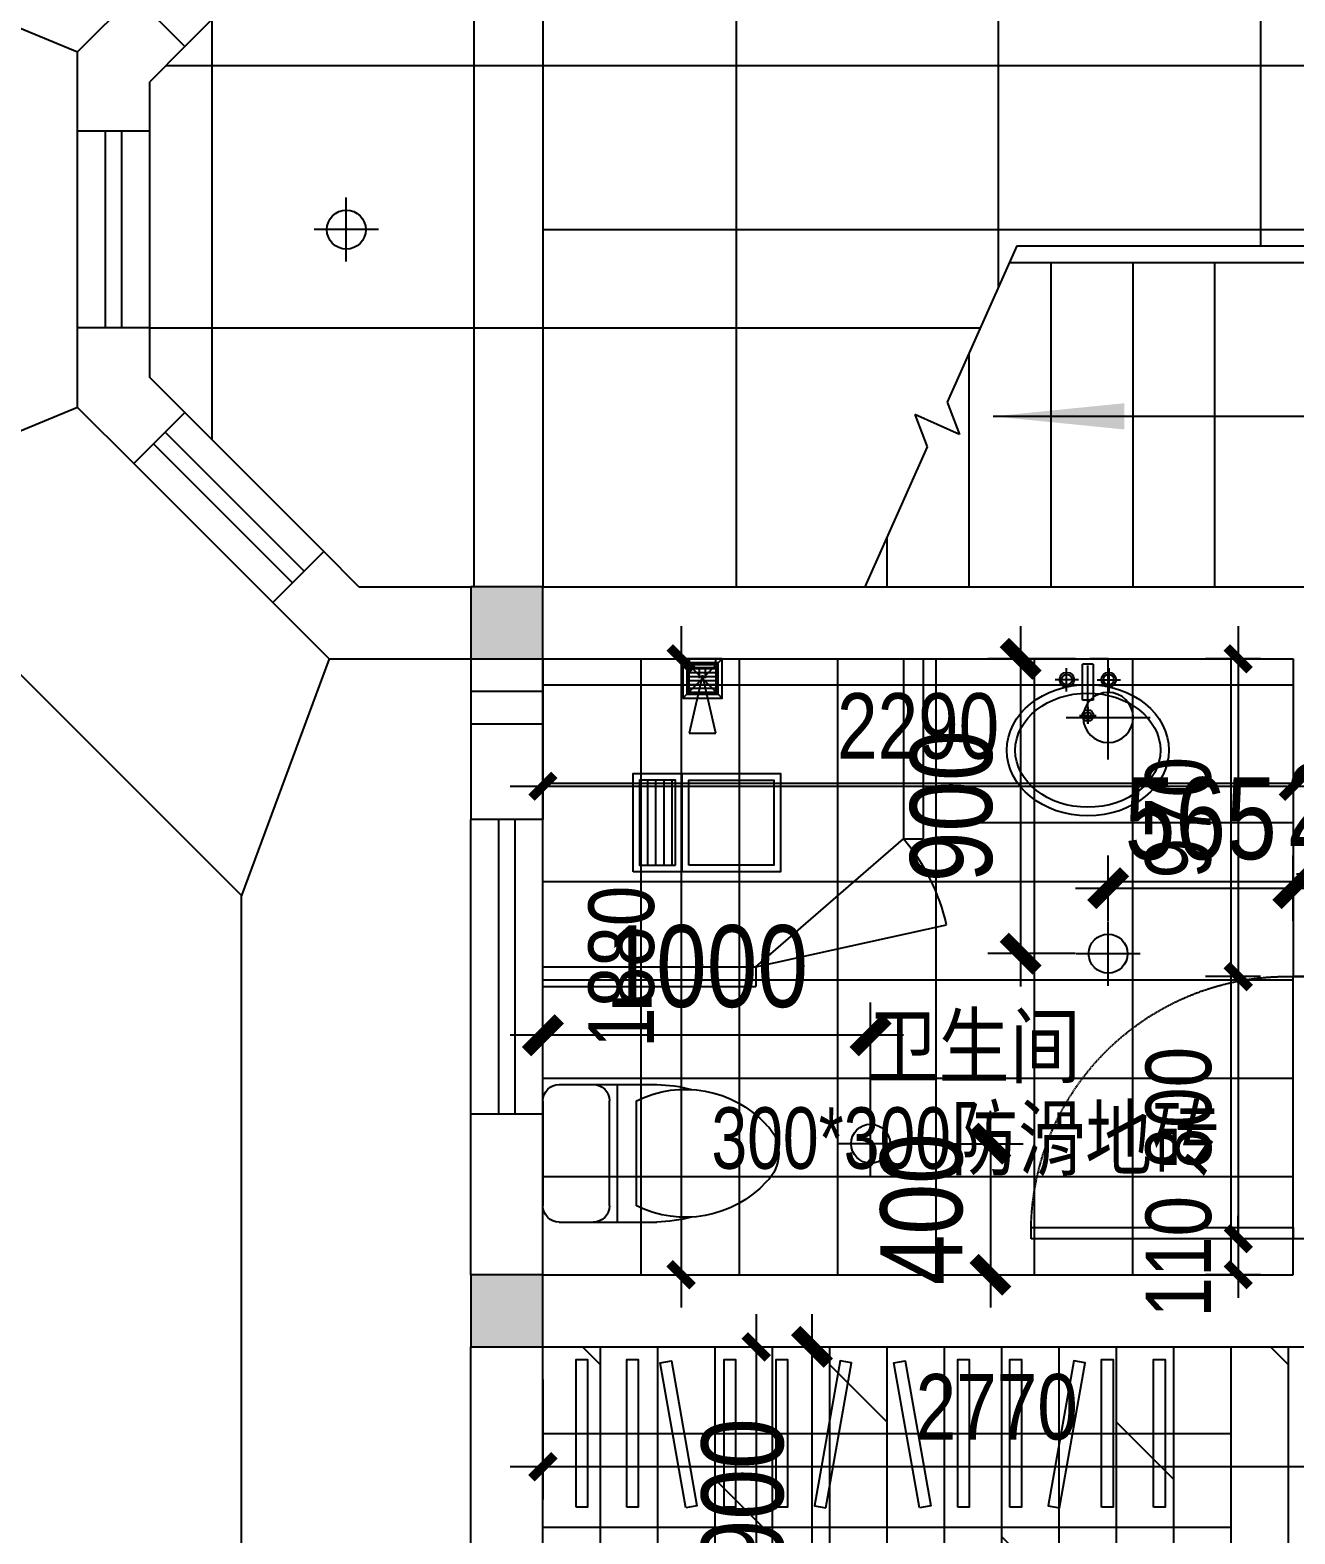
# Model space of a CAD drawing. Extents: x 160245 to 405305, y -111140 to 232735.
# Drawn here: x 165240 to 169100, y 217267 to 221858 of the extents above; entities that cross this region are included whole.
import ezdxf

# ---------------------------------------------------------------- set-up
doc = ezdxf.new("R2010")
doc.units = 0
doc.header["$LTSCALE"] = 10
doc.header["$MEASUREMENT"] = 0
doc.linetypes.add('DASH', pattern=[0.35, 0.25, -0.1])
doc.layers.get('Defpoints').update_dxf_attribs({"color": 229})
for name, color, linetype in [('C-ceiling 天花', 153, 'Continuous'), ('C-L-T 灯具尺寸', 9, 'Continuous'), ('C-Light 灯具', 107, 'Continuous'), ('Door 门', 107, 'Continuous'), ('P-Furniture 家具', 153, 'Continuous'), ('P-New Wall Size 隔墙尺寸', 8, 'Continuous'), ('P-O wall 原始墙体', 245, 'Continuous'), ('P-Stair 楼梯（原建筑设备）', 159, 'Continuous'), ('P-Text  平面文字', 9, 'Continuous'), ('P-Ware 洁具', 153, 'Continuous'), ('P-window 窗', 107, 'Continuous'), ('地面布置图', 250, 'Continuous')]:
    doc.layers.add(name, color=color, linetype=linetype)
doc.styles.add('PDC DIM', font='PMingLiU-ExtB.ttf', dxfattribs={"width": 0.85})
doc.dimstyles.new('PDC-A2', dxfattribs={"dimscale": 0, "dimtxt": 2.5, "dimasz": 1, "dimexe": 1, "dimexo": 1, "dimgap": 0.7, "dimtad": 1, "dimdec": 0, "dimtxsty": 'PDC DIM', "dimblk": 'ARCHTICK', "dimcen": 1, "dimdle": 1, "dimclrd": 8, "dimclre": 8, "dimclrt": 9, "dimadec": 0, "dimazin": 0, "dimtfac": 1, "dimtdec": 0, "dimtix": 1, "dimtmove": 2, "dimatfit": 3, "dimldrblk": 'PDC A2 T R', "dimfxl": 10, "dimfxlon": 1, "dimarcsym": 0})

# ---------------------------------------------------------------- blocks, each defined once
blk = doc.blocks.new('fffg')
blk.add_lwpolyline([(143.1, 669.9), (109, 669.9), (109, -130.1), (143.1, -130.1)], close=True)
at = {"color": 8, "linetype": 'DASH'}
blk.add_arc((123.2, -110.2), 780.4, 88.5421, 181.4579, dxfattribs=at)
blk = doc.blocks.new('A$C437E590E')
at = {"linetype": 'ByBlock'}
for p, q in [((256.9, 392.6), (256.9, 514.1)), ((292.6, 514.1), (256.9, 514.1)), ((292.6, 514.1), (292.6, 392.6)), ((292.6, 392.6), (256.9, 392.6))]:
    blk.add_line(p, q, dxfattribs=at)
at = {"color": 8, "linetype": 'ByBlock'}
for p, q in [((243.4, 461.6), (164, 461.5)), ((202.4, 421.9), (202.4, 501.2)), ((274.8, 313.2), (274.7, 509.9)), ((306.1, 461.6), (385.5, 461.5)), ((347.1, 421.9), (347.1, 501.2)), ((275, 368.1), (275, 311.8)), ((246.9, 339.9), (303.1, 339.9))]:
    blk.add_line(p, q, dxfattribs=at)
at = {"linetype": 'ByBlock'}
for centre, radius in [((203.7, 461.5), 25), ((203.7, 461.5), 17.9), ((345.8, 461.5), 25), ((345.8, 461.5), 17.9)]:
    blk.add_circle(centre, radius, dxfattribs=at)
at = {"color": 8, "linetype": 'ByBlock'}
for radius in [19.5, 11.9]:
    blk.add_circle((275, 339.9), radius, dxfattribs=at)
at = {"linetype": 'ByBlock'}
blk.add_ellipse((275, 222.4), major_axis=(-275, 0), ratio=0.809091, dxfattribs=at)
at = {"color": 8, "linetype": 'ByBlock'}
blk.add_ellipse((275, 222.4), major_axis=(-246, 0), ratio=0.786583, dxfattribs=at)
blk = doc.blocks.new('asdfsdafa3')
for p, q in [((201603.3, -49206.7), (201707.3, -49206.7)), ((201707.3, -49206.7), (201901.1, -49206.7)), ((201781.6, -49206.7), (201781.6, -49626.7)), ((201553.7, -49577.2), (201553.7, -49256.2)), ((201756.8, -49256.2), (201756.8, -49577.2)), ((201839, -49256.2), (201839, -49577.2)), ((201603.3, -49626.7), (201707.3, -49626.7)), ((201707.3, -49626.7), (201901.1, -49626.7))]:
    blk.add_line(p, q)
for centre, radius, start, end in [((201603.3, -49256.2), 49.5, 90, 180), ((201707.3, -49256.2), 49.5, 0, 90), ((201988.1, -49558.2), 336.8, 42.8306, 116.2777), ((201885.5, -49706.4), 499.9, 75.8795, 88.2029), ((202157.1, -49415.6), 116.3, 359.4502, 47.9126), ((202157.1, -49417.8), 116.3, 312.0874, 0.5498), ((201988.1, -49275.2), 336.8, 243.7223, 317.1694), ((201603.3, -49577.2), 49.5, 180, 270), ((201707.3, -49577.2), 49.5, 270, 0), ((201885.5, -49127.1), 499.9, 271.7971, 284.1205)]:
    blk.add_arc(centre, radius, start, end)
blk = doc.blocks.new('A$C17F62748')
at = {"linetype": 'ByBlock'}
for p, q in [((60, 49.6), (19, 226.7)), ((19, 226.7), (101, 226.7)), ((101, 226.7), (60, 49.6)), ((120, 0), (0, 120)), ((0, 0), (120, 120)), ((18, 102), (102, 102)), ((18, 90), (102, 90)), ((18, 78), (102, 78)), ((18, 66), (102, 66)), ((18, 54), (102, 54)), ((51.2, 58.9), (51.2, 27.6)), ((68.8, 58.9), (68.8, 27.6)), ((18, 42), (102, 42)), ((18, 30), (102, 30)), ((99.4, 27.6), (20.6, 27.6)), ((20.6, 27.6), (20.6, 0)), ((99.4, 0), (99.4, 27.6))]:
    blk.add_line(p, q, dxfattribs=at)
for points in [[(0, 120), (120, 120), (120, 0), (0, 0)], [(12, 108), (108, 108), (108, 12), (12, 12)], [(18, 102), (102, 102), (102, 18), (18, 18)]]:
    blk.add_lwpolyline(points, close=True, dxfattribs=at)
blk = doc.blocks.new('_ArchTick')
at = {"color": 0, "linetype": 'ByBlock', "const_width": 0.4}
blk.add_lwpolyline([(-0.5, -0.5), (0.5, 0.5)], dxfattribs=at)
blk = doc.blocks.new('*D1442')
at = {"layer": 'Defpoints', "color": 0, "ltscale": 0.5}
for p in [(166805.5, 219611.4), (169095.5, 219611.4), (169095.5, 219549.5)]:
    blk.add_point(p, dxfattribs=at)
at = {"layer": 'P-New Wall Size 隔墙尺寸', "color": 8, "lineweight": -2, "ltscale": 0.5}
for p, q in [((166705.5, 219549.5), (169195.5, 219549.5)), ((166805.5, 219549.5), (166805.5, 219449.5)), ((169095.5, 219549.5), (169095.5, 219449.5))]:
    blk.add_line(p, q, dxfattribs=at)
at = {"layer": 'P-New Wall Size 隔墙尺寸', "color": 8, "lineweight": -2, "ltscale": 0.5, "xscale": 70.0000005268302, "yscale": 70.0000005268302, "zscale": 70.0000005268302, "rotation": 180}
blk.add_blockref('_ArchTick', (166805.5, 219549.5), dxfattribs=at)
at = {"layer": 'P-New Wall Size 隔墙尺寸', "color": 8, "lineweight": -2, "ltscale": 0.5, "xscale": 70.0000005268302, "yscale": 70.0000005268302, "zscale": 70.0000005268302}
blk.add_blockref('_ArchTick', (169095.5, 219549.5), dxfattribs=at)
at = {"layer": 'P-New Wall Size 隔墙尺寸', "color": 9, "ltscale": 0.5, "insert": (167950.5, 219732.2), "char_height": 200, "attachment_point": 5, "style": 'PDC DIM'}
blk.add_mtext('2290', dxfattribs=at)
blk = doc.blocks.new('PDC A2 T R')
at = {"color": 0, "linetype": 'ByBlock'}
blk.add_line((0, 0), (-2, 0), dxfattribs=at)
for points in [[(-2.147, 0.886), (-1.491, 1.345), (-0.6, 0), (0, 0)], [(-2.147, -0.886), (-1.491, -1.345), (-0.6, 0), (0, 0)]]:
    blk.add_solid(points, dxfattribs=at)
blk = doc.blocks.new('*D1443')
at = {"layer": 'Defpoints', "color": 0, "ltscale": 0.5}
for p in [(167165.3, 219938.5), (167165.3, 218058.5), (167227.3, 218058.5)]:
    blk.add_point(p, dxfattribs=at)
at = {"layer": 'P-New Wall Size 隔墙尺寸', "color": 8, "lineweight": -2, "ltscale": 0.5}
for p, q in [((167227.3, 220038.5), (167227.3, 217958.5)), ((167227.3, 219938.5), (167327.3, 219938.5)), ((167227.3, 218058.5), (167327.3, 218058.5))]:
    blk.add_line(p, q, dxfattribs=at)
at = {"layer": 'P-New Wall Size 隔墙尺寸', "color": 8, "lineweight": -2, "ltscale": 0.5, "xscale": 70.0000005268302, "yscale": 70.0000005268302, "zscale": 70.0000005268302}
for p, rotation in [((167227.3, 219938.5), 90), ((167227.3, 218058.5), 270)]:
    blk.add_blockref('_ArchTick', p, dxfattribs=dict(at, rotation=rotation))
at = {"layer": 'P-New Wall Size 隔墙尺寸', "color": 9, "ltscale": 0.5, "insert": (167045.9, 218998.5), "char_height": 200, "attachment_point": 5, "rotation": 90, "style": 'PDC DIM'}
blk.add_mtext('1880', dxfattribs=at)
blk = doc.blocks.new('*D1444')
at = {"layer": 'Defpoints', "color": 0, "ltscale": 0.5}
for p in [(169095.5, 219938.5), (168927.5, 218968.5), (169095.5, 218968.5)]:
    blk.add_point(p, dxfattribs=at)
at = {"layer": 'P-New Wall Size 隔墙尺寸', "color": 8, "lineweight": -2, "ltscale": 0.5}
for p, q in [((168927.5, 220038.5), (168927.5, 218868.5)), ((168995.5, 219938.5), (168827.5, 219938.5)), ((168995.5, 218968.5), (168827.5, 218968.5))]:
    blk.add_line(p, q, dxfattribs=at)
at = {"layer": 'P-New Wall Size 隔墙尺寸', "color": 8, "lineweight": -2, "ltscale": 0.5, "xscale": 70.0000005268302, "yscale": 70.0000005268302, "zscale": 70.0000005268302}
for p, rotation in [((168927.5, 219938.5), 90), ((168927.5, 218968.5), 270)]:
    blk.add_blockref('_ArchTick', p, dxfattribs=dict(at, rotation=rotation))
at = {"layer": 'P-New Wall Size 隔墙尺寸', "color": 9, "ltscale": 0.5, "insert": (168744.8, 219453.5), "char_height": 200, "attachment_point": 5, "rotation": 90, "style": 'PDC DIM'}
blk.add_mtext('970', dxfattribs=at)
blk = doc.blocks.new('*D1445')
at = {"layer": 'Defpoints', "color": 0, "ltscale": 0.5}
for p in [(169095.5, 218968.5), (168927.5, 218168.5), (169095.5, 218168.5)]:
    blk.add_point(p, dxfattribs=at)
at = {"layer": 'P-New Wall Size 隔墙尺寸', "color": 8, "lineweight": -2, "ltscale": 0.5}
for p, q in [((168927.5, 219068.5), (168927.5, 218068.5)), ((168995.5, 218968.5), (168827.5, 218968.5)), ((168995.5, 218168.5), (168827.5, 218168.5))]:
    blk.add_line(p, q, dxfattribs=at)
at = {"layer": 'P-New Wall Size 隔墙尺寸', "color": 8, "lineweight": -2, "ltscale": 0.5, "xscale": 70.0000005268302, "yscale": 70.0000005268302, "zscale": 70.0000005268302}
for p, rotation in [((168927.5, 218968.5), 90), ((168927.5, 218168.5), 270)]:
    blk.add_blockref('_ArchTick', p, dxfattribs=dict(at, rotation=rotation))
at = {"layer": 'P-New Wall Size 隔墙尺寸', "color": 9, "ltscale": 0.5, "insert": (168746.1, 218568.5), "char_height": 200, "attachment_point": 5, "rotation": 90, "style": 'PDC DIM'}
blk.add_mtext('800', dxfattribs=at)
blk = doc.blocks.new('*D1446')
at = {"layer": 'Defpoints', "color": 0, "ltscale": 0.5}
for p in [(169095.5, 218168.5), (168927.5, 218058.5), (169095.5, 218058.5)]:
    blk.add_point(p, dxfattribs=at)
at = {"layer": 'P-New Wall Size 隔墙尺寸', "color": 8, "lineweight": -2, "ltscale": 0.5}
for p, q in [((168927.5, 218168.5), (168927.5, 218238.5)), ((168995.5, 218168.5), (168827.5, 218168.5)), ((168927.5, 218168.5), (168927.5, 218058.5)), ((168995.5, 218058.5), (168827.5, 218058.5)), ((168927.5, 218058.5), (168927.5, 217988.5))]:
    blk.add_line(p, q, dxfattribs=at)
at = {"layer": 'P-New Wall Size 隔墙尺寸', "color": 8, "lineweight": -2, "ltscale": 0.5, "xscale": 70.0000005268302, "yscale": 70.0000005268302, "zscale": 70.0000005268302}
for p, rotation in [((168927.5, 218168.5), 270), ((168927.5, 218058.5), 90)]:
    blk.add_blockref('_ArchTick', p, dxfattribs=dict(at, rotation=rotation))
at = {"layer": 'P-New Wall Size 隔墙尺寸', "color": 9, "ltscale": 0.5, "insert": (168746.1, 218113.5), "char_height": 200, "attachment_point": 5, "rotation": 90, "style": 'PDC DIM'}
blk.add_mtext('110', dxfattribs=at)
blk = doc.blocks.new('*D1459')
at = {"layer": 'Defpoints', "color": 0, "ltscale": 0.5}
for p in [(167375, 217838.5), (167375, 212358.5), (167456.6, 212358.5)]:
    blk.add_point(p, dxfattribs=at)
at = {"layer": 'P-New Wall Size 隔墙尺寸', "color": 8, "lineweight": -2, "ltscale": 0.5}
for p, q in [((167456.6, 217938.5), (167456.6, 212258.5)), ((167456.6, 217838.5), (167556.6, 217838.5)), ((167456.6, 212358.5), (167556.6, 212358.5))]:
    blk.add_line(p, q, dxfattribs=at)
at = {"layer": 'P-New Wall Size 隔墙尺寸', "color": 8, "lineweight": -2, "ltscale": 0.5, "xscale": 70.0000005268302, "yscale": 70.0000005268302, "zscale": 70.0000005268302}
for p, rotation in [((167456.6, 217838.5), 90), ((167456.6, 212358.5), 270)]:
    blk.add_blockref('_ArchTick', p, dxfattribs=dict(at, rotation=rotation))
at = {"layer": 'P-New Wall Size 隔墙尺寸', "color": 9, "ltscale": 0.5, "insert": (167273.4, 215098.5), "char_height": 200, "attachment_point": 5, "rotation": 90, "style": 'PDC DIM'}
blk.add_mtext('5480', dxfattribs=at)
blk = doc.blocks.new('*D1460')
at = {"layer": 'Defpoints', "color": 0, "ltscale": 0.5}
for p in [(166805.5, 217838.5), (169575.5, 217838.5), (169575.5, 217472.7)]:
    blk.add_point(p, dxfattribs=at)
at = {"layer": 'P-New Wall Size 隔墙尺寸', "color": 8, "lineweight": -2, "ltscale": 0.5}
for p, q in [((166805.5, 217738.5), (166805.5, 217372.7)), ((169575.5, 217738.5), (169575.5, 217372.7)), ((166705.5, 217472.7), (169675.5, 217472.7))]:
    blk.add_line(p, q, dxfattribs=at)
at = {"layer": 'P-New Wall Size 隔墙尺寸', "color": 8, "lineweight": -2, "ltscale": 0.5, "xscale": 70.0000005268302, "yscale": 70.0000005268302, "zscale": 70.0000005268302, "rotation": 180}
blk.add_blockref('_ArchTick', (166805.5, 217472.7), dxfattribs=at)
at = {"layer": 'P-New Wall Size 隔墙尺寸', "color": 8, "lineweight": -2, "ltscale": 0.5, "xscale": 70.0000005268302, "yscale": 70.0000005268302, "zscale": 70.0000005268302}
blk.add_blockref('_ArchTick', (169575.5, 217472.7), dxfattribs=at)
at = {"layer": 'P-New Wall Size 隔墙尺寸', "color": 9, "ltscale": 0.5, "insert": (168190.5, 217654), "char_height": 200, "attachment_point": 5, "style": 'PDC DIM'}
blk.add_mtext('2770', dxfattribs=at)
blk = doc.blocks.new('123123')
at = {"layer": 'C-ceiling 天花'}
h = blk.add_hatch(dxfattribs=at)
h.set_pattern_fill('ANSI31', color=8, scale=200, angle=135, double=1)
h.set_pattern_definition([(180, (-409506.853, -415600.287), (-5e-15, -25), [])])
h.paths.add_polyline_path([(-409506.9, -415545.3), (-409766.9, -415545.3), (-409766.9, -415655.3), (-409506.9, -415655.3)])
blk.add_lwpolyline([(-409786.9, -415525.3), (-409486.9, -415525.3), (-409486.9, -415975.3), (-409786.9, -415975.3)], close=True)
at = {"layer": 'C-ceiling 天花', "color": 8}
for p, q in [((-409786.9, -415675.3), (-409486.9, -415675.3)), ((-409486.9, -415975.3), (-409486.9, -415975.3))]:
    blk.add_line(p, q, dxfattribs=at)
for points in [[(-409766.9, -415655.3), (-409506.9, -415655.3), (-409506.9, -415545.3), (-409766.9, -415545.3)], [(-409766.9, -415695.3), (-409506.9, -415695.3), (-409506.9, -415955.3), (-409766.9, -415955.3)]]:
    blk.add_lwpolyline(points, close=True, dxfattribs=at)
blk = doc.blocks.new('A$C1B4525BF')
for p, q in [((1.222, 0), (1.222, 2.444)), ((2.444, 1.222), (0, 1.222))]:
    blk.add_line(p, q)
blk.add_circle((1.222, 1.222), 0.744)
blk = doc.blocks.new('E-WS1')
for p, q in [((143.2, 102.9), (143.2, -102.9)), ((0, 0), (0, 45.1)), ((0, 0), (0, -45.1)), ((0, 0), (0, -45.1)), ((82, 0), (0, 0)), ((246.1, 0), (40.3, 0))]:
    blk.add_line(p, q)
blk.add_circle((143.2, 0), 61.2)
blk = doc.blocks.new('*D1479')
at = {"layer": 'C-L-T 灯具尺寸', "color": 8, "lineweight": -2}
for p, q in [((167626.7, 216838.5), (167626.7, 217938.5)), ((167255.5, 217838.5), (167726.7, 217838.5)), ((167255.5, 216938.5), (167726.7, 216938.5))]:
    blk.add_line(p, q, dxfattribs=at)
at = {"layer": 'Defpoints', "color": 0}
for p in [(167155.5, 217838.5), (167626.7, 217838.5), (167155.5, 216938.5)]:
    blk.add_point(p, dxfattribs=at)
at = {"layer": 'C-L-T 灯具尺寸', "color": 8, "lineweight": -2, "xscale": 99.99999927143045, "yscale": 99.99999927143045, "zscale": 99.99999927143045}
for p, rotation in [((167626.7, 217838.5), 90), ((167626.7, 216938.5), 270)]:
    blk.add_blockref('_ArchTick', p, dxfattribs=dict(at, rotation=rotation))
at = {"layer": 'C-L-T 灯具尺寸', "color": 9, "insert": (167415.9, 217388.5), "char_height": 250, "attachment_point": 5, "rotation": 90, "style": 'PDC DIM'}
blk.add_mtext('900', dxfattribs=at)
blk = doc.blocks.new('*D1484')
at = {"layer": 'C-L-T 灯具尺寸', "color": 8, "lineweight": -2}
for p, q in [((169205.5, 219639), (169205.5, 219181.1)), ((169405.5, 219639), (169405.5, 219181.1)), ((169205.5, 219281.1), (169105.5, 219281.1)), ((169405.5, 219281.1), (169205.5, 219281.1)), ((169405.5, 219281.1), (169505.5, 219281.1))]:
    blk.add_line(p, q, dxfattribs=at)
at = {"layer": 'Defpoints', "color": 0}
for p in [(169205.5, 219739), (169405.5, 219739), (169205.5, 219281.1)]:
    blk.add_point(p, dxfattribs=at)
at = {"layer": 'C-L-T 灯具尺寸', "color": 8, "lineweight": -2, "xscale": 99.99999927143045, "yscale": 99.99999927143045, "zscale": 99.99999927143045}
blk.add_blockref('_ArchTick', (169205.5, 219281.1), dxfattribs=at)
at = {"layer": 'C-L-T 灯具尺寸', "color": 8, "lineweight": -2, "xscale": 99.99999927143045, "yscale": 99.99999927143045, "zscale": 99.99999927143045, "rotation": 180}
blk.add_blockref('_ArchTick', (169405.5, 219281.1), dxfattribs=at)
at = {"layer": 'C-L-T 灯具尺寸', "color": 9, "insert": (169305.5, 219490.3), "char_height": 250, "attachment_point": 5, "style": 'PDC DIM'}
blk.add_mtext('200', dxfattribs=at)
blk = doc.blocks.new('*D1486')
at = {"layer": 'C-L-T 灯具尺寸', "color": 8, "lineweight": -2}
for p, q in [((168530.5, 219138.5), (168530.5, 219338.4)), ((169095.5, 219138.5), (169095.5, 219338.4)), ((168430.5, 219238.4), (169195.5, 219238.4))]:
    blk.add_line(p, q, dxfattribs=at)
at = {"layer": 'Defpoints', "color": 0}
for p in [(169095.5, 219238.4), (168530.5, 219038.5), (169095.5, 219038.5)]:
    blk.add_point(p, dxfattribs=at)
at = {"layer": 'C-L-T 灯具尺寸', "color": 8, "lineweight": -2, "xscale": 99.99999927143045, "yscale": 99.99999927143045, "zscale": 99.99999927143045, "rotation": 180}
blk.add_blockref('_ArchTick', (168530.5, 219238.4), dxfattribs=at)
at = {"layer": 'C-L-T 灯具尺寸', "color": 8, "lineweight": -2, "xscale": 99.99999927143045, "yscale": 99.99999927143045, "zscale": 99.99999927143045}
blk.add_blockref('_ArchTick', (169095.5, 219238.4), dxfattribs=at)
at = {"layer": 'C-L-T 灯具尺寸', "color": 9, "insert": (168813, 219449.9), "char_height": 250, "attachment_point": 5, "style": 'PDC DIM'}
blk.add_mtext('565', dxfattribs=at)
blk = doc.blocks.new('*D1487')
at = {"layer": 'C-L-T 灯具尺寸', "color": 8, "lineweight": -2}
for p, q in [((168263.6, 218938.5), (168263.6, 220038.5)), ((168430.5, 219938.5), (168163.6, 219938.5)), ((168430.5, 219038.5), (168163.6, 219038.5))]:
    blk.add_line(p, q, dxfattribs=at)
at = {"layer": 'Defpoints', "color": 0}
for p in [(168263.6, 219938.5), (168530.5, 219938.5), (168530.5, 219038.5)]:
    blk.add_point(p, dxfattribs=at)
at = {"layer": 'C-L-T 灯具尺寸', "color": 8, "lineweight": -2, "xscale": 99.99999927143045, "yscale": 99.99999927143045, "zscale": 99.99999927143045}
for p, rotation in [((168263.6, 219938.5), 90), ((168263.6, 219038.5), 270)]:
    blk.add_blockref('_ArchTick', p, dxfattribs=dict(at, rotation=rotation))
at = {"layer": 'C-L-T 灯具尺寸', "color": 9, "insert": (168052.8, 219488.5), "char_height": 250, "attachment_point": 5, "rotation": 90, "style": 'PDC DIM'}
blk.add_mtext('900', dxfattribs=at)
blk = doc.blocks.new('*D1488')
at = {"layer": 'C-L-T 灯具尺寸', "color": 8, "lineweight": -2}
for p, q in [((168171.1, 218458.5), (168171.1, 218558.5)), ((167905.5, 218458.5), (168271.1, 218458.5)), ((168171.1, 218458.5), (168171.1, 218058.5)), ((167905.5, 218058.5), (168271.1, 218058.5)), ((168171.1, 218058.5), (168171.1, 217958.5))]:
    blk.add_line(p, q, dxfattribs=at)
at = {"layer": 'Defpoints', "color": 0}
for p in [(167805.5, 218458.5), (167805.5, 218058.5), (168171.1, 218058.5)]:
    blk.add_point(p, dxfattribs=at)
at = {"layer": 'C-L-T 灯具尺寸', "color": 8, "lineweight": -2, "xscale": 99.99999927143045, "yscale": 99.99999927143045, "zscale": 99.99999927143045}
for p, rotation in [((168171.1, 218458.5), 270), ((168171.1, 218058.5), 90)]:
    blk.add_blockref('_ArchTick', p, dxfattribs=dict(at, rotation=rotation))
at = {"layer": 'C-L-T 灯具尺寸', "color": 9, "insert": (167962, 218258.5), "char_height": 250, "attachment_point": 5, "rotation": 90, "style": 'PDC DIM'}
blk.add_mtext('400', dxfattribs=at)
blk = doc.blocks.new('*D1489')
at = {"layer": 'C-L-T 灯具尺寸', "color": 8, "lineweight": -2}
for p, q in [((166805.5, 218558.5), (166805.5, 218889.5)), ((167805.5, 218558.5), (167805.5, 218889.5)), ((167905.5, 218789.5), (166705.5, 218789.5))]:
    blk.add_line(p, q, dxfattribs=at)
at = {"layer": 'Defpoints', "color": 0}
for p in [(166805.5, 218789.5), (166805.5, 218458.5), (167805.5, 218458.5)]:
    blk.add_point(p, dxfattribs=at)
at = {"layer": 'C-L-T 灯具尺寸', "color": 8, "lineweight": -2, "xscale": 99.99999927143045, "yscale": 99.99999927143045, "zscale": 99.99999927143045, "rotation": 180}
blk.add_blockref('_ArchTick', (166805.5, 218789.5), dxfattribs=at)
at = {"layer": 'C-L-T 灯具尺寸', "color": 8, "lineweight": -2, "xscale": 99.99999927143045, "yscale": 99.99999927143045, "zscale": 99.99999927143045}
blk.add_blockref('_ArchTick', (167805.5, 218789.5), dxfattribs=at)
at = {"layer": 'C-L-T 灯具尺寸', "color": 9, "insert": (167305.5, 218998.7), "char_height": 250, "attachment_point": 5, "style": 'PDC DIM'}
blk.add_mtext('1000', dxfattribs=at)

msp = doc.modelspace()

# ---------------------------------------------------------------- hatches: boundary and pattern name
at = {"layer": '地面布置图'}
h = msp.add_hatch(dxfattribs=at)
h.set_pattern_fill('_USER', color=256, scale=800, style=0, double=1, pattern_type=0)
h.set_pattern_definition([(0, (172995.5, 218548.5), (0, 800), []), (90, (172995.5, 218548.5), (-800, 5e-14), [])])
h.paths.add_polyline_path([(171735.5, 217708.5), (171385.5, 217708.5), (171385.5, 218058.5), (171735.5, 218058.5)], flags=16)
h.paths.add_polyline_path([(174255.5, 217708.5), (174255.5, 218058.5), (174605.5, 218058.5), (174605.5, 217708.5)], flags=16)
h.paths.add_polyline_path([(171345.5, 218548.5), (171345.5, 221848.5), (174645.5, 221848.5), (174645.5, 218548.5)], flags=16)
h.paths.add_polyline_path([(171445.5, 218648.5), (171445.5, 221748.5), (174545.5, 221748.5), (174545.5, 218648.5)], flags=0)
h.paths.add_polyline_path([(171495.5, 218698.5), (171495.5, 221698.5), (174495.5, 221698.5), (174495.5, 218698.5)], flags=0)
h.paths.add_polyline_path([(175429.5, 214582.8), (176063.2, 214582.8), (176063.2, 214970.3), (175429.5, 214970.3)], flags=16)
h.paths.add_polyline_path([(170705.5, 220158.5), (170705.5, 212358.5), (171645.5, 212358.5), (171645.5, 212358.5), (173445.5, 212358.5), (174255.5, 212358.5), (174255.5, 212488.5), (174605.5, 212488.5), (174605.5, 212358.5), (177279.9, 212358.5), (177658.4, 212737), (178507, 213585.6), (178885.5, 213964.1), (178885.5, 216233), (177279.9, 217838.5), (175285.5, 217838.5), (175285.5, 222338.5), (166585.5, 222338.5), (166244.1, 222338.5), (165605.5, 221700), (165605.5, 220797.1), (166244.1, 220158.5), (167788.1, 220158.5), (167978.1, 220585), (167940.1, 220684), (168077.1, 220623), (168039.1, 220722), (168251.3, 221198.5), (169605.5, 221198.5), (169605.5, 220158.5)])
h.paths.add_polyline_path([(170139.5, 219938.5), (170485.5, 219938.5), (169205.5, 219938.5), (169508.7, 219938.5)], flags=17)
h = msp.add_hatch(dxfattribs=at)
h.set_pattern_fill('_USER', color=256, scale=300, angle=90, style=0, double=1, pattern_type=0)
h.set_pattern_definition([(90, (166805.5, 218058.52), (-300, 2e-14), []), (180, (166805.5, 218058.52), (-4e-14, -300), [])])
h.paths.add_polyline_path([(166805.5, 219938.5), (166805.5, 219448.5), (166805.5, 218548.5), (166805.5, 218058.5), (169095.5, 218058.5), (169095.5, 218168.5), (169095.5, 218968.5), (169095.5, 219938.5)])
h.paths.add_polyline_path([(167738.6, 218582.5), (168544, 218582.5), (168544, 218955.3), (167738.6, 218955.3)], flags=24)
h = msp.add_hatch(dxfattribs=at)
h.set_pattern_fill('DOLMIT', color=256, scale=700, angle=90, style=0, double=1)
h.set_pattern_definition([(90, (166805.49, 212358.52), (-175, 1e-14), []), (135, (166805.5, 212358.5), (-350, -350), [247.487, -494.975])])
h.paths.add_polyline_path([(166805.5, 212358.5), (167445.5, 212358.5), (169845.5, 212358.5), (170485.5, 212358.5), (170485.5, 217838.5), (170375.5, 217838.5), (169575.5, 217838.5), (169095.5, 217838.5), (166805.5, 217838.5)])
h.paths.add_polyline_path([(168032.3, 215854.1), (169724.1, 215854.1), (169724.1, 216241.2), (168032.3, 216241.2)], flags=24)
h.paths.add_polyline_path([(168114.1, 216362.2), (168746.3, 216362.2), (168746.3, 216745.3), (168114.1, 216745.3)], flags=24)

# ---------------------------------------------------------------- linework, layer by layer
at = {"layer": 'C-ceiling 天花'}
for p, q in [((166805.5, 222338.5), (166805.5, 220158.5)), ((166805.5, 221248.5), (170485.5, 221248.5))]:
    msp.add_line(p, q, dxfattribs=at)
msp.add_lwpolyline([(169095.5, 218968.5), (169205.5, 218968.5), (169205.5, 218168.5), (169095.5, 218168.5)], close=True, dxfattribs=at)
at = {"layer": 'P-Furniture 家具'}
for p, q in [((167905.5, 219938.5), (167905.5, 219388.5)), ((167965.5, 219938.5), (167965.5, 219388.5)), ((167965.5, 219438.5), (169095.5, 219438.5)), ((167455.5, 218998.5), (167905.5, 219388.5)), ((167905.5, 219388.5), (167965.5, 219388.5)), ((167455.5, 218998.5), (168037, 219126.6)), ((166805.5, 218998.5), (167455.5, 218998.5)), ((167455.5, 218998.5), (167455.5, 218938.5)), ((166805.5, 218938.5), (167455.5, 218938.5)), ((168905.5, 217288.5), (168905.5, 217838.5)), ((166805.5, 217288.5), (168905.5, 217288.5))]:
    msp.add_line(p, q, dxfattribs=at)
at = {"layer": 'P-Furniture 家具', "color": 8}
msp.add_line((166805.5, 217574.3), (168905.5, 217574.3), dxfattribs=at)
for points in [[(166906.6, 217349.3), (166906.6, 217799.3), (166941.6, 217799.3), (166941.6, 217349.3)], [(167061.3, 217349.3), (167061.3, 217799.3), (167096.3, 217799.3), (167096.3, 217349.3)], [(167241.2, 217346.7), (167163, 217789.8), (167197.5, 217795.9), (167275.6, 217352.8)], [(167358.5, 217349.3), (167358.5, 217799.3), (167393.5, 217799.3), (167393.5, 217349.3)], [(167517.3, 217349.3), (167517.3, 217799.3), (167552.3, 217799.3), (167552.3, 217349.3)], [(167668.8, 217346.7), (167747, 217789.8), (167712.5, 217795.9), (167634.4, 217352.8)], [(167954.5, 217346.7), (167876.4, 217789.8), (167910.8, 217795.9), (167989, 217352.8)], [(168071.8, 217349.3), (168071.8, 217799.3), (168106.8, 217799.3), (168106.8, 217349.3)], [(168230.6, 217349.3), (168230.6, 217799.3), (168265.6, 217799.3), (168265.6, 217349.3)], [(168382.2, 217346.7), (168460.3, 217789.8), (168425.8, 217795.9), (168347.7, 217352.8)], [(168510.6, 217349.3), (168510.6, 217799.3), (168545.6, 217799.3), (168545.6, 217349.3)], [(168669.3, 217349.3), (168669.3, 217799.3), (168704.3, 217799.3), (168704.3, 217349.3)]]:
    msp.add_lwpolyline(points, close=True, dxfattribs=at)
at = {"layer": 'P-Furniture 家具'}
msp.add_arc((167455.5, 218998.5), 595.5, 12.4205, 40.9143, dxfattribs=at)
at = {"layer": 'P-O wall 原始墙体'}
for p, q in [((165557.1, 221962.7), (165385.5, 221791.1)), ((165712.6, 221807.1), (165557.1, 221962.7)), ((165712.6, 221807.1), (165605.5, 221700)), ((165385.5, 221548.5), (165385.5, 221791.1)), ((165605.5, 221548.5), (165605.5, 221700)), ((165605.5, 221548.5), (165385.5, 221548.5)), ((165385.5, 220706), (165385.5, 220948.5)), ((165605.5, 220948.5), (165385.5, 220948.5)), ((165605.5, 220797.1), (165605.5, 220948.5)), ((165712.6, 220689.9), (165605.5, 220797.1)), ((165557.1, 220534.4), (165385.5, 220706)), ((165712.6, 220689.9), (165557.1, 220534.4)), ((166136.9, 220265.7), (165981.3, 220110.1)), ((166244.1, 220158.5), (166136.9, 220265.7)), ((166244.1, 220158.5), (166585.5, 220158.5)), ((166585.5, 220158.5), (166585.5, 219938.5)), ((166805.5, 220158.5), (166585.5, 220158.5)), ((166585.5, 220158.5), (166585.5, 219938.5)), ((166805.5, 220158.5), (169095.5, 220158.5)), ((166805.5, 219938.5), (166805.5, 220158.5)), ((169095.5, 220158.5), (170485.5, 220158.5)), ((166152.9, 219938.5), (165981.3, 220110.1)), ((166152.9, 219938.5), (166585.5, 219938.5)), ((166585.5, 219938.5), (166585.5, 219448.5)), ((166585.5, 219938.5), (166805.5, 219938.5)), ((166805.5, 219938.5), (169095.5, 219938.5)), ((166805.5, 219938.5), (166805.5, 219448.5)), ((169095.5, 219938.5), (169095.5, 218968.5)), ((166805.5, 219838.5), (166585.5, 219838.5)), ((166805.5, 219738.5), (166585.5, 219738.5)), ((166805.5, 219448.5), (166585.5, 219448.5)), ((169205.5, 218968.5), (169095.5, 218968.5)), ((166585.5, 218058.5), (166585.5, 218548.5)), ((166805.5, 218548.5), (166585.5, 218548.5)), ((166805.5, 218058.5), (166805.5, 218548.5)), ((169095.5, 218058.5), (169095.5, 218168.5)), ((169205.5, 218168.5), (169095.5, 218168.5)), ((166585.5, 218058.5), (166585.5, 217838.5)), ((166805.5, 218058.5), (166585.5, 218058.5)), ((166585.5, 218058.5), (166585.5, 217838.5)), ((166805.5, 218058.5), (169095.5, 218058.5)), ((166805.5, 217838.5), (166805.5, 218058.5)), ((166585.5, 212358.5), (166585.5, 217838.5)), ((166585.5, 217838.5), (166805.5, 217838.5)), ((166805.5, 217838.5), (169095.5, 217838.5)), ((166805.5, 212358.5), (166805.5, 217838.5)), ((169095.5, 217838.5), (169575.5, 217838.5))]:
    msp.add_line(p, q, dxfattribs=at)
for points in [[(166585.5, 220158.5), (166805.5, 220158.5), (166585.5, 219938.5), (166805.5, 219938.5)], [(166585.5, 218058.5), (166805.5, 218058.5), (166585.5, 217838.5), (166805.5, 217838.5)]]:
    msp.add_solid(points, dxfattribs=at)
at = {"layer": 'P-Stair 楼梯（原建筑设备）'}
for p, q in [((164685.5, 222081), (165385.5, 221791.1)), ((168251.3, 221198.5), (168039.1, 220722)), ((168251.3, 221198.5), (169605.5, 221198.5)), ((168229.1, 221148.5), (169505.5, 221148.5)), ((168355.5, 221148.5), (168355.5, 220158.5)), ((168605.5, 221148.5), (168605.5, 220158.5)), ((168855.5, 221148.5), (168855.5, 220158.5)), ((168105.5, 220871.1), (168105.5, 220158.5)), ((165385.5, 220706), (164685.5, 220416)), ((168039.1, 220722), (168077.1, 220623)), ((167940.1, 220684), (167978.1, 220585)), ((168077.1, 220623), (167940.1, 220684)), ((169605.5, 220678.5), (168179.5, 220678.5)), ((167978.1, 220585), (167788.1, 220158.5)), ((165885.5, 219216), (164685.5, 220416)), ((167855.5, 220309.9), (167855.5, 220158.5)), ((166152.9, 219938.5), (165885.5, 219216)), ((165885.5, 211438.5), (165885.5, 219216))]:
    msp.add_line(p, q, dxfattribs=at)
msp.add_solid([(168179.5, 220678.5), (168579.5, 220638.5), (168579.5, 220718.5)], dxfattribs=at)
at = {"layer": 'P-window 窗'}
for p, q in [((166136.9, 222231.4), (165712.6, 221807.1)), ((165385.5, 220948.5), (165385.5, 221548.5)), ((165470.5, 220948.5), (165470.5, 221548.5)), ((165520.5, 220948.5), (165520.5, 221548.5)), ((165605.5, 220948.5), (165605.5, 221548.5)), ((166136.9, 220265.7), (165712.6, 220689.9)), ((166076.8, 220205.6), (165652.5, 220629.8)), ((166041.4, 220170.2), (165617.2, 220594.5)), ((165981.3, 220110.1), (165557.1, 220534.4)), ((166585.5, 218548.5), (166585.5, 219448.5)), ((166670.5, 218548.5), (166670.5, 219448.5)), ((166720.5, 218548.5), (166720.5, 219448.5)), ((166805.5, 218548.5), (166805.5, 219448.5))]:
    msp.add_line(p, q, dxfattribs=at)
at = {"layer": '地面布置图'}
msp.add_lwpolyline([(169095.5, 218968.5), (169205.5, 218968.5), (169205.5, 218168.5), (169095.5, 218168.5)], close=True, dxfattribs=at)

# ---------------------------------------------------------------- block references
at = {"layer": 'C-Light 灯具', "xscale": 80.00000350745395, "yscale": 80.00000350745395, "zscale": 80.00000350745395}
for p in [(166107.7, 221150.7), (168432.7, 218940.7), (167707.7, 218360.7)]:
    msp.add_blockref('A$C1B4525BF', p, dxfattribs=at)
at = {"layer": 'C-Light 灯具', "xscale": -1.250000054831617, "yscale": 1.250000054831617, "zscale": 1.250000054831617, "rotation": 90.00000000001279}
msp.add_blockref('E-WS1', (168530.5, 219938.5), dxfattribs=at)
at = {"layer": 'C-Light 灯具', "color": 8, "rotation": 90}
msp.add_blockref('123123', (-248444.8, 629075.4), dxfattribs=at)
at = {"layer": 'Door 门', "xscale": -1, "rotation": 90}
msp.add_blockref('fffg', (168965.4, 218311.6), dxfattribs=at)
at = {"layer": 'P-Furniture 家具', "linetype": 'ByBlock', "xscale": -1, "rotation": 180}
msp.add_blockref('asdfsdafa3', (-34748.2, 169012.4), dxfattribs=at)
at = {"layer": 'P-Ware 洁具', "linetype": 'ByBlock', "xscale": -1, "rotation": 180}
msp.add_blockref('A$C17F62748', (167232.5, 219938.5), dxfattribs=at)
at = {"layer": 'P-Ware 洁具', "color": 1, "linetype": 'ByBlock', "xscale": 0.9, "yscale": 0.9, "zscale": 0.9}
msp.add_blockref('A$C437E590E', (168221, 219459.3), dxfattribs=at)

# ---------------------------------------------------------------- texts
at = {"layer": 'P-Text  平面文字', "insert": (167795.5, 218642.5), "char_height": 187.5, "width": 1231.747, "attachment_point": 7, "style": 'PDC DIM'}
msp.add_mtext('卫生间', dxfattribs=at)
at = {"layer": '地面布置图', "style": 'PDC DIM', "width": 0.8}
msp.add_text('300*300防滑地砖', height=187.5, dxfattribs=at).set_placement((167319.7, 218382))

# ---------------------------------------------------------------- dimensions: what is measured, and where the dimension line sits
at = {"layer": 'C-L-T 灯具尺寸'}
for base, p1, p2, picture, middle in [((168263.6, 219938.5), (168530.5, 219038.5), (168530.5, 219938.5), '*D1487', (168052.8, 219488.5)), ((168171.1, 218058.5), (167805.5, 218458.5), (167805.5, 218058.5), '*D1488', (167962, 218258.5)), ((167626.7, 217838.5), (167155.5, 216938.5), (167155.5, 217838.5), '*D1479', (167415.9, 217388.5))]:
    dim = msp.add_linear_dim(base=base, p1=p1, p2=p2, angle=90, dimstyle='PDC-A2', override={"dimscale": 99.999999}, dxfattribs=at)
    dim.commit()
    dim.dimension.update_dxf_attribs({"geometry": picture, "text_midpoint": middle})
for base, p1, p2, picture, middle in [((169205.5, 219281.1), (169405.5, 219739), (169205.5, 219739), '*D1484', (169305.5, 219490.3)), ((169095.5, 219238.4), (168530.5, 219038.5), (169095.5, 219038.5), '*D1486', (168813, 219449.9)), ((166805.5, 218789.5), (167805.5, 218458.5), (166805.5, 218458.5), '*D1489', (167305.5, 218998.7))]:
    dim = msp.add_linear_dim(base=base, p1=p1, p2=p2, dimstyle='PDC-A2', override={"dimscale": 99.999999}, dxfattribs=at)
    dim.commit()
    dim.dimension.update_dxf_attribs({"geometry": picture, "text_midpoint": middle})
at = {"layer": 'P-New Wall Size 隔墙尺寸', "ltscale": 0.5}
for base, p1, p2, picture, middle in [((167227.3, 218058.5), (167165.3, 219938.5), (167165.3, 218058.5), '*D1443', (167045.9, 218998.5)), ((168927.5, 218968.5), (169095.5, 219938.5), (169095.5, 218968.5), '*D1444', (168744.8, 219453.5)), ((168927.5, 218168.5), (169095.5, 218968.5), (169095.5, 218168.5), '*D1445', (168746.1, 218568.5)), ((168927.5, 218058.5), (169095.5, 218168.5), (169095.5, 218058.5), '*D1446', (168746.1, 218113.5)), ((167456.6, 212358.5), (167375, 217838.5), (167375, 212358.5), '*D1459', (167273.4, 215098.5))]:
    dim = msp.add_linear_dim(base=base, p1=p1, p2=p2, angle=90, dimstyle='PDC-A2', override={"dimscale": 100.000001, "dimtxt": 2, "dimasz": 0.7}, dxfattribs=at)
    dim.commit()
    dim.dimension.update_dxf_attribs({"geometry": picture, "text_midpoint": middle})
for base, p1, p2, picture, middle in [((169095.5, 219549.5), (166805.5, 219611.4), (169095.5, 219611.4), '*D1442', (167950.5, 219732.2)), ((169575.5, 217472.7), (166805.5, 217838.5), (169575.5, 217838.5), '*D1460', (168190.5, 217654))]:
    dim = msp.add_linear_dim(base=base, p1=p1, p2=p2, dimstyle='PDC-A2', override={"dimscale": 100.000001, "dimtxt": 2, "dimasz": 0.7}, dxfattribs=at)
    dim.commit()
    dim.dimension.update_dxf_attribs({"geometry": picture, "text_midpoint": middle})

doc.saveas('drawing.dxf')
